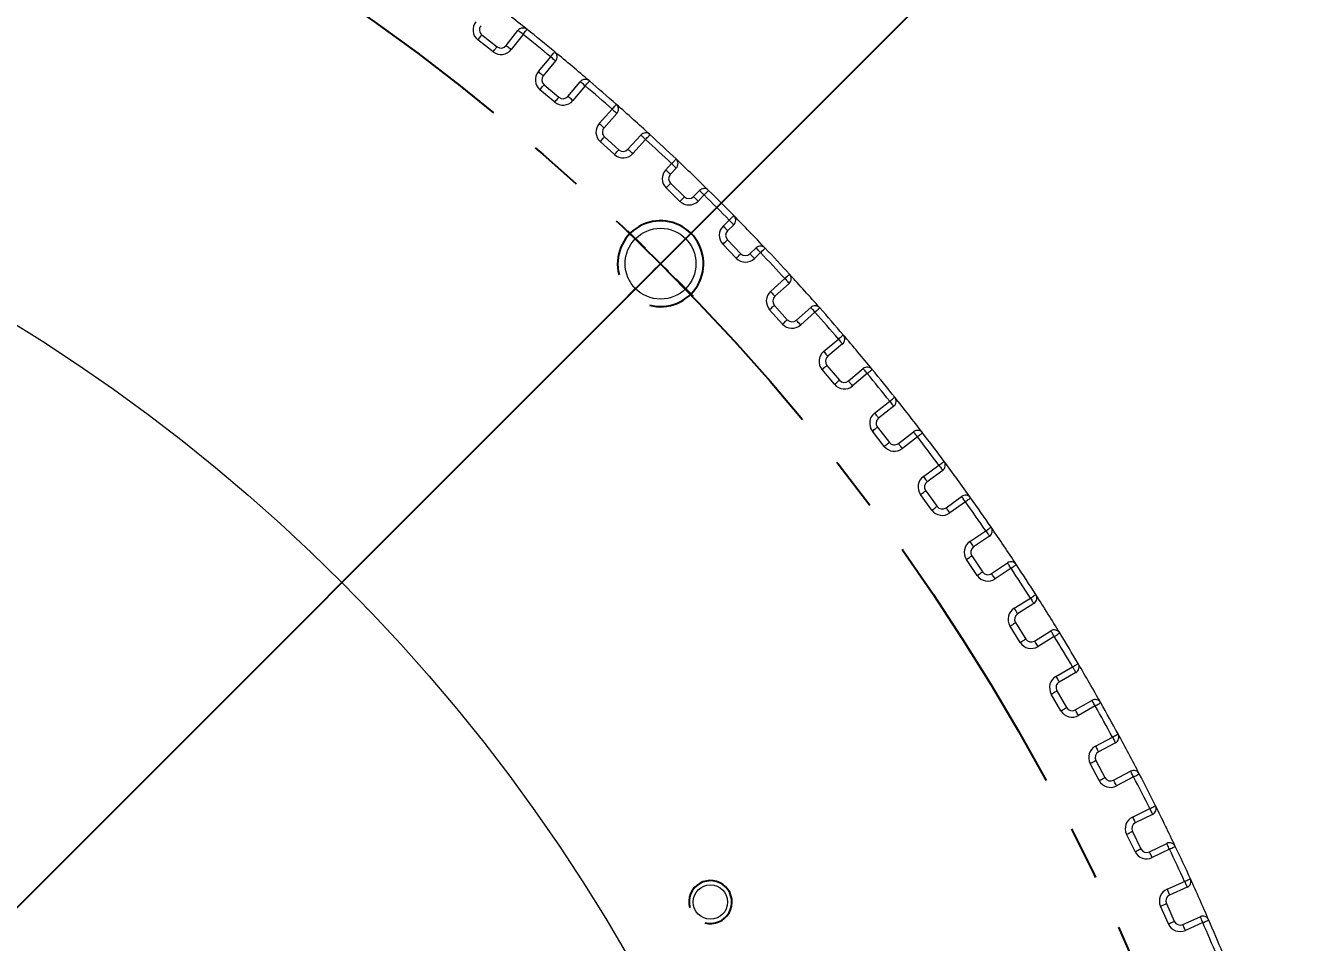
# Model space of a CAD drawing. Header units: millimetres. Extents: x 37 to 851, y 144 to 480.
# Drawn here: x 747 to 807, y 361.5 to 404.2 of the extents above; entities that cross this region are included whole.
import ezdxf

# ---------------------------------------------------------------- set-up
doc = ezdxf.new("R2010")
doc.units = ezdxf.units.MM
doc.linetypes.add('CENTERX2', pattern=[20.32, 12.7, -2.54, 2.54, -2.54])
doc.layers.add('FORMAT', color=7, linetype='Continuous')
doc.styles.add('SLDTEXTSTYLE0', font='TXT', dxfattribs={"width": 0.7, "bigfont": 'bigfont'})
doc.dimstyles.new('SLDDIMSTYLE4', dxfattribs={"dimtxt": 3.031684, "dimasz": 3.302, "dimexe": 0, "dimexo": 0.0625, "dimgap": 0.757921, "dimtad": 1, "dimdec": 1, "dimrnd": 1e-09, "dimzin": 12, "dimdsep": 46, "dimtxsty": 'SLDTEXTSTYLE0', "dimblk1": 'NONE', "dimblk2": 'OPEN30', "dimsah": 1, "dimcen": 0, "dimadec": 0, "dimazin": 3, "dimtfac": 1, "dimtdec": 1, "dimtmove": 0, "dimatfit": 3, "dimldrblk": 'NONE', "dimfxl": 1, "dimfrac": 2, "dimtolj": 1, "dimtzin": 12, "dimarcsym": 0})
doc.dimstyles.new('SLDDIMSTYLE5', dxfattribs={"dimtxt": 3.031684, "dimasz": 3.302, "dimexe": 0, "dimexo": 0.0625, "dimgap": 0.757921, "dimtad": 1, "dimdec": 4, "dimzin": 12, "dimdsep": 46, "dimtxsty": 'SLDTEXTSTYLE0', "dimblk1": 'OPEN30', "dimblk2": 'OPEN30', "dimsah": 1, "dimcen": 0.09, "dimadec": 1, "dimazin": 3, "dimtfac": 1, "dimtdec": 1, "dimtofl": 0, "dimtmove": 0, "dimatfit": 3, "dimldrblk": 'OPEN30', "dimfxl": 1, "dimfrac": 2, "dimtolj": 1, "dimtzin": 12, "dimarcsym": 0})

# ---------------------------------------------------------------- blocks, each defined once
blk = doc.blocks.new('_OPEN30')
at = {"color": 0, "linetype": 'ByBlock', "lineweight": -2}
for p, q in [((-1, 0.267949), (0, 0)), ((0, 0), (-1, -0.267949)), ((0, 0), (-1, 0))]:
    blk.add_line(p, q, dxfattribs=at)
blk = doc.blocks.new('*D12')
at = {"layer": 'FORMAT'}
for q in [(601.281, 401.808), (783.884, 254.165)]:
    blk.add_line((622.14, 384.943), q, dxfattribs=at)
at = {"layer": 'FORMAT', "xscale": 3.302, "yscale": 3.302, "rotation": 321.0429598271}
blk.add_blockref('_OPEN30', (622.14, 384.943, 0.1), dxfattribs=at)
at = {"layer": 'FORMAT', "char_height": 2.6458, "attachment_point": 1, "rotation": 321.04296, "style": 'SLDTEXTSTYLE0'}
for s, insert in [('%%c', (603.425, 404.46, 0.1)), ('208', (606.031, 402.353, 0.1))]:
    blk.add_mtext(s, dxfattribs=dict(at, insert=insert))
blk = doc.blocks.new('_NONE')
blk = doc.blocks.new('*D13')
at = {"layer": 'FORMAT'}
for p, q in [((703.012, 428.054), (703.012, 444.98)), ((776.551, 393.093), (791.702, 408.244))]:
    blk.add_line(p, q, dxfattribs=at)
blk.add_arc((703.012, 319.554), 124.426, 45, 90, dxfattribs=at)
at = {"layer": 'FORMAT', "xscale": 3.302, "yscale": 3.302}
for p, rotation in [((703.012, 443.98, 0.1), 179.2399266086), ((790.995, 407.537, 0.1), 315.7600733914)]:
    blk.add_blockref('_OPEN30', p, dxfattribs=dict(at, rotation=rotation))
at = {"layer": 'FORMAT', "insert": (747.694, 439.416, 0.1), "char_height": 2.6458, "attachment_point": 1, "rotation": 337.5, "style": 'SLDTEXTSTYLE0'}
blk.add_mtext('45°', dxfattribs=at)
blk = doc.blocks.new('SW_CENTERMARKSYMBOL_2')
at = {"layer": 'FORMAT', "color": 0}
for p, q in [((-0.707, 0.707), (-1.52, 1.52)), ((0.707, 0.707), (1.52, 1.52)), ((0, 0), (-0.354, 0.354)), ((0, 0), (-0.354, -0.354)), ((0, 0), (0.354, 0.354)), ((0, 0), (0.354, -0.354)), ((-0.707, -0.707), (-1.52, -1.52)), ((0.707, -0.707), (1.52, -1.52))]:
    blk.add_line(p, q, dxfattribs=at)

msp = doc.modelspace()

# ---------------------------------------------------------------- linework, layer by layer
at = {"color": 7, "linetype": 'Continuous', "lineweight": 15}
for p, q in [((768.75009, 402.96357), (768.04089, 403.51766)), ((768.22559, 403.75407), (768.93479, 403.19997)), ((769.35589, 403.25167), (769.90684, 403.95685)), ((770.14324, 403.77215), (769.5923, 403.06697)), ((770.85761, 402.04235), (771.43283, 402.72786)), ((771.66264, 402.53502), (771.08742, 401.8495)), ((771.621, 400.61853), (770.93156, 401.19704)), ((771.1244, 401.42686), (771.81384, 400.84835)), ((772.23649, 400.88532), (772.81171, 401.57085)), ((773.04152, 401.37801), (772.46631, 400.69249)), ((773.69509, 399.62432), (774.29388, 400.28935)), ((774.51683, 400.08861), (773.91803, 399.42359)), ((774.40832, 398.17474), (773.7395, 398.77696)), ((773.94023, 398.9999), (774.60906, 398.39769)), ((775.03275, 398.41989), (775.63154, 399.08491)), ((775.85448, 398.88418), (775.25569, 398.21915)), ((776.79378, 397.46842), (777.06808, 397.75247)), ((777.28389, 397.54408), (777.00958, 397.26002)), ((777.45599, 395.99483), (776.80859, 396.62002)), ((777.01698, 396.83582), (777.66439, 396.21063)), ((778.08859, 396.21804), (778.3629, 396.50209)), ((778.5787, 396.2937), (778.30439, 396.00964)), ((779.46801, 394.84602), (779.75207, 395.12033)), ((779.96046, 394.90453), (779.67641, 394.63022)), ((780.07839, 393.35022), (779.4532, 393.99762)), ((779.669, 394.20602), (780.29419, 393.55861)), ((780.71839, 393.55121), (781.00245, 393.82552)), ((781.21085, 393.60971), (780.92679, 393.33541)), ((781.67752, 391.79732), (782.34255, 392.39611)), ((782.54328, 392.17317), (781.87826, 391.57438)), ((782.23533, 390.28113), (781.63311, 390.94995)), ((781.85606, 391.15069), (782.45827, 390.48186)), ((782.88196, 390.45966), (783.54698, 391.05846)), ((783.74772, 390.83551), (783.08269, 390.23672)), ((784.15086, 389.00794), (784.83638, 389.58315)), ((785.02922, 389.35334), (784.3437, 388.77812)), ((784.65541, 387.47319), (784.0769, 388.16263)), ((784.30672, 388.35547), (784.88523, 387.66603)), ((785.30787, 387.62905), (785.9934, 388.20427)), ((786.18623, 387.97446), (785.50072, 387.39924)), ((786.52534, 386.13393), (787.23052, 386.68487)), ((787.41522, 386.44847), (786.71004, 385.89752)), ((786.65834, 385.47642), (787.21244, 384.76722)), ((786.97603, 384.58252), (786.42194, 385.29172)), ((787.63354, 384.71551), (788.33871, 385.26645)), ((788.52341, 385.03005), (787.81824, 384.4791)), ((788.79808, 383.1788), (789.52206, 383.7048)), ((789.69839, 383.4621), (788.97442, 382.9361)), ((788.90805, 382.51706), (789.43705, 381.78894)), ((789.19435, 381.61261), (788.66534, 382.34073)), ((789.8561, 381.72257), (790.58007, 382.24857)), ((790.7564, 382.00587), (790.03243, 381.47987)), ((790.9663, 380.14616), (791.70819, 380.64657)), ((791.87595, 380.39786), (791.13406, 379.89745)), ((791.05311, 379.48098), (791.55638, 378.73485)), ((791.30767, 378.56709), (790.80439, 379.31322)), ((791.97285, 378.65389), (792.71474, 379.15431)), ((792.8825, 378.90559), (792.14061, 378.40518)), ((793.02736, 377.0397), (793.78626, 377.51392)), ((793.94524, 377.2595), (793.18633, 376.78529)), ((793.31341, 375.44968), (792.83649, 376.21292)), ((793.0909, 376.37189), (793.56783, 375.60865)), ((793.98122, 375.51321), (794.74012, 375.98743)), ((794.8991, 375.73301), (794.1402, 375.2588)), ((794.97875, 373.8632), (795.75375, 374.31064)), ((795.90375, 374.05083), (795.12875, 373.60339)), ((795.20914, 372.26416), (794.75914, 373.04358)), ((795.01895, 373.19358), (795.46895, 372.41416)), ((795.87875, 372.30435), (796.65375, 372.75179)), ((796.80374, 372.49199), (796.02875, 372.04454)), ((796.8181, 370.62053), (797.60823, 371.04065)), ((797.74907, 370.77577), (796.95894, 370.35564)), ((796.8349, 369.94992), (797.25742, 369.15527)), ((796.99254, 369.01442), (796.57002, 369.80908)), ((797.66315, 369.03122), (798.45328, 369.45134)), ((798.59412, 369.18646), (797.80399, 368.76634)), ((798.54315, 367.31564), (799.34747, 367.70793)), ((799.47898, 367.43829), (798.67466, 367.04601)), ((798.66144, 365.70443), (798.2669, 366.51335)), ((798.53654, 366.64486), (798.93108, 365.83594)), ((799.33222, 365.69781), (800.13653, 366.0901)), ((800.26805, 365.82047), (799.46373, 365.42818)), ((800.15182, 363.95257), (800.96934, 364.31655)), ((801.09136, 364.04248), (800.27384, 363.6785)), ((800.1218, 363.28242), (800.48787, 362.46023)), ((800.2138, 362.33821), (799.84774, 363.1604)), ((800.88395, 362.30819), (801.70146, 362.67216)), ((801.82349, 362.3981), (801.00597, 362.03412))]:
    msp.add_line(p, q, dxfattribs=at)
at = {"color": 7, "linetype": 'Continuous', "lineweight": 15, "flags": 128}
for points in [[(768.04089, 403.51766), (768.07692, 403.56378), (768.11156, 403.60812), (768.1435, 403.649), (768.17149, 403.68482), (768.19446, 403.71422), (768.21153, 403.73607), (768.22203, 403.74952), (768.22559, 403.75407)], [(770.14324, 403.77215), (770.09712, 403.80818), (770.05277, 403.84283), (770.0119, 403.87477), (769.97608, 403.90275), (769.94668, 403.92572), (769.92483, 403.94279), (769.91138, 403.9533), (769.90684, 403.95685)], [(770.14324, 403.77215), (770.17972, 403.81792), (770.2148, 403.86193), (770.24713, 403.90248), (770.27546, 403.93803), (770.29873, 403.96721), (770.316, 403.98889), (770.32664, 404.00224), (770.33023, 404.00675)], [(768.75009, 402.96357), (768.78613, 403.00969), (768.82078, 403.05403), (768.85271, 403.09491), (768.88069, 403.13073), (768.90366, 403.16013), (768.92073, 403.18197), (768.93125, 403.19543), (768.93479, 403.19997)], [(769.5923, 403.06697), (769.54618, 403.103), (769.50183, 403.13766), (769.46096, 403.16959), (769.42514, 403.19758), (769.39574, 403.22055), (769.37389, 403.23761), (769.36044, 403.24813), (769.35589, 403.25167)], [(771.43283, 402.72786), (771.47001, 402.77306), (771.50576, 402.81652), (771.53872, 402.85658), (771.5676, 402.89168), (771.5913, 402.9205), (771.60891, 402.94191), (771.61976, 402.9551), (771.62342, 402.95954)], [(771.43283, 402.72786), (771.47767, 402.69024), (771.52078, 402.65407), (771.56051, 402.62073), (771.59533, 402.59151), (771.62392, 402.56752), (771.64515, 402.5497), (771.65823, 402.53874), (771.66264, 402.53502)], [(770.85761, 402.04235), (770.90245, 402.00472), (770.94555, 401.96855), (770.98529, 401.93521), (771.02011, 401.90599), (771.04869, 401.882), (771.06993, 401.86419), (771.08301, 401.85321), (771.08742, 401.8495)], [(770.93156, 401.19704), (770.96919, 401.24188), (771.00536, 401.28499), (771.0387, 401.32472), (771.06792, 401.35955), (771.09191, 401.38813), (771.10972, 401.40936), (771.1207, 401.42244), (771.1244, 401.42686)], [(773.04152, 401.37801), (772.99669, 401.41563), (772.95358, 401.45181), (772.91385, 401.48514), (772.87902, 401.51436), (772.85044, 401.53835), (772.8292, 401.55617), (772.81613, 401.56714), (772.81171, 401.57085)], [(773.04152, 401.37801), (773.07958, 401.42247), (773.11617, 401.46523), (773.1499, 401.50464), (773.17945, 401.53917), (773.20371, 401.56752), (773.22174, 401.58858), (773.23285, 401.60155), (773.23659, 401.60593)], [(771.621, 400.61853), (771.65863, 400.66337), (771.6948, 400.70648), (771.72814, 400.74621), (771.75736, 400.78104), (771.78135, 400.80962), (771.79916, 400.83085), (771.81013, 400.84394), (771.81384, 400.84835)], [(772.46631, 400.69249), (772.42147, 400.73011), (772.37836, 400.76629), (772.33863, 400.79962), (772.3038, 400.82885), (772.27522, 400.85283), (772.25399, 400.87065), (772.24091, 400.88162), (772.23649, 400.88532)], [(774.29388, 400.28935), (774.33262, 400.33322), (774.36986, 400.37541), (774.40419, 400.41429), (774.43428, 400.44837), (774.45897, 400.47634), (774.47732, 400.49712), (774.48862, 400.50992), (774.49243, 400.51424)], [(774.29388, 400.28935), (774.33737, 400.25019), (774.3792, 400.21253), (774.41774, 400.17782), (774.45152, 400.1474), (774.47925, 400.12244), (774.49985, 400.10389), (774.51254, 400.09247), (774.51683, 400.08861)], [(773.69509, 399.62432), (773.73858, 399.58516), (773.7804, 399.54751), (773.81895, 399.5128), (773.85273, 399.48238), (773.88046, 399.45741), (773.90106, 399.43887), (773.91375, 399.42744), (773.91803, 399.42359)], [(773.7395, 398.77696), (773.77866, 398.82046), (773.81632, 398.86228), (773.85102, 398.90082), (773.88144, 398.93461), (773.90641, 398.96233), (773.92495, 398.98293), (773.93638, 398.99562), (773.94023, 398.9999)], [(775.85448, 398.88418), (775.81099, 398.92334), (775.76916, 398.961), (775.73062, 398.9957), (775.69684, 399.02612), (775.66911, 399.05109), (775.64851, 399.06963), (775.63582, 399.08106), (775.63154, 399.08491)], [(775.85448, 398.88418), (775.89407, 398.92729), (775.93213, 398.96874), (775.96721, 399.00694), (775.99796, 399.04043), (776.02319, 399.06791), (776.04195, 399.08833), (776.05349, 399.10091), (776.05739, 399.10515)], [(774.40832, 398.17474), (774.44749, 398.21823), (774.48515, 398.26006), (774.51985, 398.2986), (774.55027, 398.33239), (774.57523, 398.36011), (774.59378, 398.38072), (774.60521, 398.3934), (774.60906, 398.39769)], [(775.25569, 398.21915), (775.2122, 398.25831), (775.17038, 398.29597), (775.13183, 398.33068), (775.09805, 398.3611), (775.07032, 398.38606), (775.04972, 398.40461), (775.03703, 398.41603), (775.03275, 398.41989)], [(777.06808, 397.75247), (777.10833, 397.79497), (777.14702, 397.83583), (777.18269, 397.87349), (777.21395, 397.9065), (777.2396, 397.93359), (777.25867, 397.95372), (777.2704, 397.96611), (777.27437, 397.9703)], [(777.06808, 397.75247), (777.11019, 397.71182), (777.15067, 397.67272), (777.18798, 397.6367), (777.22068, 397.60512), (777.24752, 397.5792), (777.26746, 397.55994), (777.27974, 397.54808), (777.28389, 397.54408)], [(776.79378, 397.46842), (776.83588, 397.42776), (776.87636, 397.38867), (776.91367, 397.35264), (776.94637, 397.32106), (776.97321, 397.29514), (776.99315, 397.27589), (777.00543, 397.26403), (777.00958, 397.26002)], [(776.80859, 396.62002), (776.84925, 396.66213), (776.88834, 396.70261), (776.92436, 396.73992), (776.95595, 396.77262), (776.98187, 396.79946), (777.00112, 396.8194), (777.01298, 396.83168), (777.01698, 396.83582)], [(778.5787, 396.2937), (778.5366, 396.33435), (778.49611, 396.37345), (778.4588, 396.40947), (778.4261, 396.44105), (778.39926, 396.46697), (778.37933, 396.48623), (778.36704, 396.49809), (778.3629, 396.50209)], [(778.5787, 396.2937), (778.61976, 396.3354), (778.65925, 396.3755), (778.69564, 396.41245), (778.72754, 396.44485), (778.75372, 396.47143), (778.77316, 396.49118), (778.78514, 396.50335), (778.78919, 396.50745)], [(777.45599, 395.99483), (777.49665, 396.03693), (777.53574, 396.07741), (777.57177, 396.11473), (777.60335, 396.14743), (777.62927, 396.17426), (777.64853, 396.19421), (777.66038, 396.20649), (777.66439, 396.21063)], [(778.30439, 396.00964), (778.26229, 396.05029), (778.22181, 396.08939), (778.1845, 396.12542), (778.15179, 396.157), (778.12496, 396.18291), (778.10502, 396.20217), (778.09273, 396.21403), (778.08859, 396.21804)], [(779.75207, 395.12033), (779.79377, 395.16139), (779.83387, 395.20088), (779.87082, 395.23727), (779.90322, 395.26917), (779.9298, 395.29535), (779.94955, 395.31479), (779.96172, 395.32677), (779.96582, 395.33082)], [(779.75207, 395.12033), (779.79272, 395.07823), (779.83182, 395.03774), (779.86784, 395.00043), (779.89942, 394.96773), (779.92534, 394.94089), (779.9446, 394.92096), (779.95646, 394.90867), (779.96046, 394.90453)], [(779.46801, 394.84602), (779.50866, 394.80392), (779.54776, 394.76344), (779.58379, 394.72613), (779.61537, 394.69342), (779.64128, 394.66659), (779.66054, 394.64665), (779.6724, 394.63436), (779.67641, 394.63022)], [(779.4532, 393.99762), (779.4953, 394.03828), (779.53578, 394.07737), (779.5731, 394.1134), (779.6058, 394.14498), (779.63263, 394.1709), (779.65258, 394.19016), (779.66486, 394.20201), (779.669, 394.20602)], [(780.07839, 393.35022), (780.1205, 393.39088), (780.16098, 393.42997), (780.19829, 393.46599), (780.23099, 393.49757), (780.25783, 393.5235), (780.27777, 393.54275), (780.29005, 393.55461), (780.29419, 393.55861)], [(780.92679, 393.33541), (780.88613, 393.37751), (780.84704, 393.41799), (780.81101, 393.4553), (780.77943, 393.488), (780.75351, 393.51484), (780.73426, 393.53478), (780.7224, 393.54706), (780.71839, 393.55121)], [(781.21085, 393.60971), (781.17019, 393.65182), (781.13109, 393.6923), (781.09507, 393.72961), (781.06349, 393.76231), (781.03757, 393.78915), (781.01831, 393.80909), (781.00645, 393.82137), (781.00245, 393.82552)], [(781.21085, 393.60971), (781.25334, 393.64996), (781.2942, 393.68865), (781.33187, 393.72432), (781.36487, 393.75558), (781.39196, 393.78123), (781.41209, 393.8003), (781.42448, 393.81203), (781.42867, 393.816)], [(782.34255, 392.39611), (782.38566, 392.4357), (782.42711, 392.47376), (782.46531, 392.50884), (782.4988, 392.53959), (782.52628, 392.56482), (782.5467, 392.58357), (782.55928, 392.59512), (782.56352, 392.59902)], [(782.34255, 392.39611), (782.38171, 392.35262), (782.41937, 392.31079), (782.45407, 392.27225), (782.48449, 392.23847), (782.50946, 392.21074), (782.528, 392.19014), (782.53943, 392.17745), (782.54328, 392.17317)], [(781.67752, 391.79732), (781.71668, 391.75383), (781.75434, 391.71201), (781.78905, 391.67346), (781.81947, 391.63968), (781.84443, 391.61195), (781.86298, 391.59135), (781.8744, 391.57866), (781.87826, 391.57438)], [(781.63311, 390.94995), (781.6766, 390.98912), (781.71843, 391.02678), (781.75697, 391.06148), (781.79076, 391.0919), (781.81848, 391.11686), (781.83909, 391.13541), (781.85177, 391.14683), (781.85606, 391.15069)], [(783.74772, 390.83551), (783.70856, 390.879), (783.6709, 390.92083), (783.6362, 390.95937), (783.60577, 390.99315), (783.58082, 391.02088), (783.56226, 391.04148), (783.55084, 391.05417), (783.54698, 391.05846)], [(783.74772, 390.83551), (783.79159, 390.87425), (783.83378, 390.91149), (783.87266, 390.94582), (783.90674, 390.97591), (783.93471, 391.0006), (783.95549, 391.01895), (783.96829, 391.03025), (783.97261, 391.03406)], [(782.23533, 390.28113), (782.27883, 390.32029), (782.32065, 390.35794), (782.35919, 390.39265), (782.39298, 390.42307), (782.4207, 390.44804), (782.4413, 390.46658), (782.45399, 390.47801), (782.45827, 390.48186)], [(783.08269, 390.23672), (783.04353, 390.28021), (783.00588, 390.32203), (782.97117, 390.36057), (782.94075, 390.39436), (782.91578, 390.42209), (782.89724, 390.44269), (782.88581, 390.45538), (782.88196, 390.45966)], [(784.83638, 389.58315), (784.88084, 389.62121), (784.9236, 389.6578), (784.96301, 389.69153), (784.99754, 389.72108), (785.02589, 389.74534), (785.04696, 389.76337), (785.05992, 389.77447), (785.0643, 389.77822)], [(784.83638, 389.58315), (784.874, 389.53832), (784.91018, 389.4952), (784.94351, 389.45548), (784.97273, 389.42065), (784.99672, 389.39207), (785.01454, 389.37083), (785.02551, 389.35776), (785.02922, 389.35334)], [(784.15086, 389.00794), (784.18848, 388.9631), (784.22466, 388.91999), (784.25799, 388.88026), (784.28722, 388.84543), (784.3112, 388.81685), (784.32902, 388.79562), (784.33999, 388.78253), (784.3437, 388.77812)], [(784.0769, 388.16263), (784.12174, 388.20026), (784.16485, 388.23643), (784.20459, 388.26977), (784.23941, 388.29899), (784.26799, 388.32298), (784.28922, 388.34079), (784.30231, 388.35176), (784.30672, 388.35547)], [(786.18623, 387.97446), (786.14861, 388.0193), (786.11244, 388.06241), (786.0791, 388.10214), (786.04988, 388.13696), (786.02589, 388.16554), (786.00807, 388.18678), (785.99711, 388.19985), (785.9934, 388.20427)], [(786.18623, 387.97446), (786.23143, 388.01164), (786.27489, 388.04739), (786.31495, 388.08035), (786.35005, 388.10923), (786.37887, 388.13293), (786.40028, 388.15054), (786.41347, 388.16139), (786.41791, 388.16505)], [(784.65541, 387.47319), (784.70025, 387.51082), (784.74336, 387.54699), (784.78309, 387.58033), (784.81792, 387.60955), (784.8465, 387.63354), (784.86773, 387.65135), (784.88082, 387.66232), (784.88523, 387.66603)], [(785.50072, 387.39924), (785.46309, 387.44407), (785.42692, 387.48718), (785.39358, 387.52692), (785.36436, 387.56174), (785.34037, 387.59032), (785.32256, 387.61156), (785.31159, 387.62464), (785.30787, 387.62905)], [(787.23052, 386.68487), (787.27629, 386.72135), (787.3203, 386.75643), (787.36085, 386.78876), (787.3964, 386.81709), (787.42558, 386.84035), (787.44726, 386.85763), (787.46061, 386.86827), (787.46512, 386.87186)], [(787.23052, 386.68487), (787.26655, 386.63875), (787.3012, 386.5944), (787.33314, 386.55353), (787.36112, 386.51771), (787.38409, 386.48831), (787.40116, 386.46646), (787.41167, 386.45301), (787.41522, 386.44847)], [(786.52534, 386.13393), (786.56138, 386.08781), (786.59603, 386.04346), (786.62796, 386.00259), (786.65595, 385.96677), (786.67892, 385.93737), (786.69599, 385.91552), (786.7065, 385.90207), (786.71004, 385.89752)], [(786.42194, 385.29172), (786.46806, 385.32776), (786.5124, 385.36241), (786.55328, 385.39434), (786.5891, 385.42232), (786.6185, 385.44529), (786.64034, 385.46236), (786.6538, 385.47287), (786.65834, 385.47642)], [(788.52341, 385.03005), (788.48738, 385.07617), (788.45273, 385.12051), (788.42079, 385.16139), (788.39281, 385.19721), (788.36984, 385.22661), (788.35277, 385.24846), (788.34226, 385.26191), (788.33871, 385.26645)], [(788.52341, 385.03005), (788.56988, 385.06563), (788.61456, 385.09985), (788.65574, 385.13138), (788.69184, 385.15901), (788.72146, 385.1817), (788.74347, 385.19855), (788.75702, 385.20893), (788.76161, 385.21243)], [(786.97603, 384.58252), (787.02215, 384.61855), (787.0665, 384.65319), (787.10737, 384.68512), (787.14319, 384.71312), (787.17259, 384.73609), (787.19444, 384.75316), (787.20789, 384.76366), (787.21244, 384.76722)], [(787.81824, 384.4791), (787.7822, 384.52523), (787.74755, 384.56957), (787.71562, 384.61044), (787.68764, 384.64627), (787.66466, 384.67567), (787.6476, 384.69752), (787.63708, 384.71096), (787.63354, 384.71551)], [(789.52206, 383.7048), (789.56907, 383.73966), (789.61427, 383.77318), (789.65594, 383.80408), (789.69245, 383.83115), (789.72242, 383.85338), (789.74469, 383.86989), (789.7584, 383.88006), (789.76303, 383.88349)], [(789.52206, 383.7048), (789.55646, 383.65745), (789.58954, 383.61192), (789.62003, 383.56996), (789.64674, 383.53318), (789.66867, 383.503), (789.68497, 383.48057), (789.695, 383.46676), (789.69839, 383.4621)], [(788.79808, 383.1788), (788.83248, 383.13146), (788.86556, 383.08592), (788.89604, 383.04396), (788.92277, 383.00719), (788.9447, 382.977), (788.96099, 382.95457), (788.97103, 382.94077), (788.97442, 382.9361)], [(788.66534, 382.34073), (788.71269, 382.37512), (788.75822, 382.40821), (788.80019, 382.43869), (788.83696, 382.46541), (788.86714, 382.48734), (788.88957, 382.50363), (788.90338, 382.51367), (788.90805, 382.51706)], [(790.7564, 382.00587), (790.722, 382.05321), (790.68892, 382.09875), (790.65843, 382.14071), (790.63172, 382.17748), (790.60979, 382.20767), (790.5935, 382.2301), (790.58346, 382.2439), (790.58007, 382.24857)], [(790.7564, 382.00587), (790.80409, 382.0398), (790.84994, 382.07244), (790.8922, 382.10252), (790.92923, 382.12888), (790.95962, 382.15051), (790.98221, 382.16658), (790.99612, 382.17648), (791.00082, 382.17983)], [(789.19435, 381.61261), (789.2417, 381.64701), (789.28723, 381.68009), (789.32919, 381.71057), (789.36597, 381.7373), (789.39615, 381.75923), (789.41858, 381.77552), (789.43239, 381.78555), (789.43705, 381.78894)], [(790.03243, 381.47987), (789.99803, 381.52722), (789.96495, 381.57275), (789.93446, 381.61471), (789.90774, 381.65149), (789.88581, 381.68167), (789.86952, 381.7041), (789.85949, 381.71791), (789.8561, 381.72257)], [(791.70819, 380.64657), (791.75639, 380.67977), (791.80274, 380.7117), (791.84545, 380.74112), (791.88289, 380.76691), (791.91362, 380.78807), (791.93645, 380.80379), (791.95051, 380.81348), (791.95525, 380.81675)], [(790.9663, 380.14616), (790.99903, 380.09764), (791.0305, 380.05098), (791.0595, 380.00799), (791.08492, 379.9703), (791.10579, 379.93937), (791.12129, 379.91638), (791.13084, 379.90223), (791.13406, 379.89745)], [(791.70819, 380.64657), (791.74092, 380.59805), (791.77239, 380.5514), (791.80139, 380.5084), (791.82681, 380.47071), (791.84767, 380.43978), (791.86318, 380.4168), (791.87272, 380.40264), (791.87595, 380.39786)], [(790.80439, 379.31322), (790.85292, 379.34595), (790.89957, 379.37742), (790.94257, 379.40643), (790.98026, 379.43185), (791.01119, 379.45271), (791.03418, 379.46821), (791.04832, 379.47776), (791.05311, 379.48098)], [(792.8825, 378.90559), (792.84977, 378.95412), (792.8183, 379.00077), (792.78929, 379.04377), (792.76387, 379.08146), (792.74301, 379.11239), (792.72751, 379.13537), (792.71796, 379.14953), (792.71474, 379.15431)], [(792.8825, 378.90559), (792.93133, 378.93785), (792.97829, 378.96886), (793.02157, 378.99744), (793.05951, 379.0225), (793.09064, 379.04306), (793.11377, 379.05833), (793.12802, 379.06774), (793.13283, 379.07092)], [(791.30767, 378.56709), (791.35619, 378.59982), (791.40284, 378.63129), (791.44584, 378.66029), (791.48353, 378.68571), (791.51446, 378.70657), (791.53745, 378.72208), (791.5516, 378.73162), (791.55638, 378.73485)], [(792.14061, 378.40518), (792.10788, 378.45371), (792.07641, 378.50036), (792.0474, 378.54336), (792.02198, 378.58105), (792.00112, 378.61198), (791.98562, 378.63496), (791.97607, 378.64912), (791.97285, 378.65389)], [(793.78626, 377.51392), (793.83559, 377.54541), (793.88302, 377.5757), (793.92674, 377.60361), (793.96506, 377.62808), (793.9965, 377.64815), (794.01987, 377.66307), (794.03426, 377.67226), (794.03912, 377.67536)], [(793.78626, 377.51392), (793.81728, 377.46428), (793.8471, 377.41655), (793.87459, 377.37257), (793.89868, 377.33401), (793.91845, 377.30237), (793.93314, 377.27886), (793.94219, 377.26439), (793.94524, 377.2595)], [(793.02736, 377.0397), (793.05838, 376.99006), (793.0882, 376.94234), (793.11568, 376.89835), (793.13978, 376.8598), (793.15954, 376.82816), (793.17424, 376.80465), (793.18328, 376.79017), (793.18633, 376.78529)], [(792.83649, 376.21292), (792.88612, 376.24393), (792.93384, 376.27375), (792.97783, 376.30124), (793.01638, 376.32533), (793.04802, 376.3451), (793.07154, 376.35979), (793.08601, 376.36884), (793.0909, 376.37189)], [(794.8991, 375.73301), (794.86808, 375.78265), (794.83826, 375.83037), (794.81077, 375.87436), (794.78668, 375.91291), (794.76691, 375.94455), (794.75222, 375.96806), (794.74317, 375.98254), (794.74012, 375.98743)], [(794.8991, 375.73301), (794.94903, 375.76354), (794.99704, 375.7929), (795.0413, 375.81995), (795.08008, 375.84367), (795.11192, 375.86313), (795.13556, 375.87759), (795.15013, 375.88649), (795.15505, 375.8895)], [(793.31341, 375.44968), (793.36305, 375.48069), (793.41078, 375.51051), (793.45476, 375.538), (793.49331, 375.56209), (793.52495, 375.58186), (793.54846, 375.59655), (793.56294, 375.60559), (793.56783, 375.60865)], [(794.1402, 375.2588), (794.10918, 375.30843), (794.07935, 375.35616), (794.05187, 375.40014), (794.02778, 375.4387), (794.00801, 375.47034), (793.99332, 375.49385), (793.98427, 375.50832), (793.98122, 375.51321)], [(795.75375, 374.31064), (795.80414, 374.34039), (795.85261, 374.36901), (795.89727, 374.39538), (795.93641, 374.41849), (795.96854, 374.43746), (795.99241, 374.45156), (796.00711, 374.46023), (796.01208, 374.46316)], [(795.75375, 374.31064), (795.78301, 374.25995), (795.81114, 374.21121), (795.83708, 374.16629), (795.85981, 374.12693), (795.87847, 374.09462), (795.89233, 374.07061), (795.90086, 374.05582), (795.90375, 374.05083)], [(794.97875, 373.8632), (795.00802, 373.81251), (795.03616, 373.76377), (795.06209, 373.71886), (795.08482, 373.67948), (795.10347, 373.64718), (795.11734, 373.62317), (795.12587, 373.60838), (795.12875, 373.60339)], [(794.75914, 373.04358), (794.80982, 373.07284), (794.85857, 373.10098), (794.90348, 373.12692), (794.94285, 373.14965), (794.97516, 373.1683), (794.99917, 373.18216), (795.01395, 373.1907), (795.01895, 373.19358)], [(795.20914, 372.26416), (795.25982, 372.29342), (795.30857, 372.32156), (795.35348, 372.3475), (795.39285, 372.37022), (795.42516, 372.38888), (795.44917, 372.40274), (795.46396, 372.41128), (795.46895, 372.41416)], [(796.02875, 372.04454), (795.99949, 372.09523), (795.97135, 372.14397), (795.94542, 372.18888), (795.92269, 372.22826), (795.90403, 372.26057), (795.89017, 372.28458), (795.88163, 372.29936), (795.87875, 372.30435)], [(796.80374, 372.49199), (796.77448, 372.54267), (796.74634, 372.59141), (796.72041, 372.63633), (796.69768, 372.6757), (796.67903, 372.70801), (796.66516, 372.73202), (796.65663, 372.7468), (796.65375, 372.75179)], [(796.80374, 372.49199), (796.85471, 372.52075), (796.90372, 372.54842), (796.94889, 372.57391), (796.98848, 372.59626), (797.02097, 372.61459), (797.04512, 372.62822), (797.05998, 372.63661), (797.065, 372.63944)], [(797.60823, 371.04065), (797.65964, 371.06863), (797.70907, 371.09553), (797.75462, 371.12033), (797.79456, 371.14206), (797.82732, 371.1599), (797.85167, 371.17315), (797.86667, 371.18131), (797.87173, 371.18407)], [(796.8181, 370.62053), (796.84558, 370.56885), (796.872, 370.51916), (796.89634, 370.47337), (796.91769, 370.43323), (796.93521, 370.40029), (796.94822, 370.37581), (796.95623, 370.36074), (796.95894, 370.35564)], [(797.60823, 371.04065), (797.63571, 370.98897), (797.66213, 370.93928), (797.68648, 370.89349), (797.70782, 370.85335), (797.72534, 370.82041), (797.73836, 370.79593), (797.74637, 370.78086), (797.74907, 370.77577)], [(796.57002, 369.80908), (796.62169, 369.83655), (796.67138, 369.86297), (796.71717, 369.88733), (796.75732, 369.90867), (796.79026, 369.92618), (796.81474, 369.9392), (796.82981, 369.94721), (796.8349, 369.94992)], [(798.59412, 369.18646), (798.56665, 369.23814), (798.54023, 369.28783), (798.51588, 369.33362), (798.49453, 369.37376), (798.47701, 369.4067), (798.464, 369.43118), (798.45599, 369.44626), (798.45328, 369.45134)], [(798.59412, 369.18646), (798.64606, 369.21343), (798.69601, 369.23937), (798.74204, 369.26327), (798.78238, 369.28422), (798.81549, 369.30141), (798.8401, 369.31419), (798.85525, 369.32205), (798.86037, 369.32471)], [(796.99254, 369.01442), (797.04422, 369.0419), (797.0939, 369.06832), (797.1397, 369.09267), (797.17984, 369.11402), (797.21278, 369.13153), (797.23726, 369.14454), (797.25233, 369.15256), (797.25742, 369.15527)], [(797.80399, 368.76634), (797.77651, 368.81801), (797.75009, 368.86771), (797.72574, 368.9135), (797.7044, 368.95364), (797.68688, 368.98658), (797.67387, 369.01106), (797.66585, 369.02613), (797.66315, 369.03122)], [(799.34747, 367.70793), (799.39982, 367.7341), (799.45016, 367.75926), (799.49655, 367.78245), (799.53722, 367.80278), (799.57059, 367.81946), (799.59538, 367.83186), (799.61066, 367.83949), (799.61581, 367.84207)], [(799.34747, 367.70793), (799.37313, 367.65533), (799.39779, 367.60475), (799.42053, 367.55813), (799.44046, 367.51727), (799.45682, 367.48374), (799.46897, 367.45882), (799.47646, 367.44348), (799.47898, 367.43829)], [(798.54315, 367.31564), (798.56881, 367.26304), (798.59348, 367.21246), (798.61622, 367.16584), (798.63615, 367.12498), (798.65251, 367.09145), (798.66466, 367.06653), (798.67214, 367.05118), (798.67466, 367.04601)], [(798.2669, 366.51335), (798.31951, 366.539), (798.37009, 366.56367), (798.4167, 366.58641), (798.45756, 366.60634), (798.4911, 366.62269), (798.51602, 366.63485), (798.53136, 366.64233), (798.53654, 366.64486)], [(798.66144, 365.70443), (798.71404, 365.73008), (798.76462, 365.75476), (798.81124, 365.77749), (798.8521, 365.79742), (798.88563, 365.81378), (798.91055, 365.82593), (798.92589, 365.83341), (798.93108, 365.83594)], [(799.46373, 365.42818), (799.43808, 365.48078), (799.41341, 365.53136), (799.39067, 365.57798), (799.37074, 365.61884), (799.35439, 365.65237), (799.34224, 365.67729), (799.33475, 365.69263), (799.33222, 365.69781)], [(800.26805, 365.82047), (800.24239, 365.87307), (800.21772, 365.92365), (800.19498, 365.97027), (800.17505, 366.01113), (800.1587, 366.04466), (800.14655, 366.06958), (800.13907, 366.08492), (800.13653, 366.0901)], [(800.26805, 365.82047), (800.3209, 365.84561), (800.37172, 365.86978), (800.41855, 365.89206), (800.45961, 365.9116), (800.4933, 365.92762), (800.51833, 365.93953), (800.53375, 365.94687), (800.53896, 365.94934)], [(800.15182, 363.95257), (800.17563, 363.8991), (800.19852, 363.84769), (800.21962, 363.80031), (800.2381, 363.75878), (800.25328, 363.72469), (800.26456, 363.69937), (800.2715, 363.68377), (800.27384, 363.6785)], [(800.96934, 364.31655), (801.02257, 364.34087), (801.07376, 364.36426), (801.12093, 364.38582), (801.16228, 364.40472), (801.19622, 364.42022), (801.22143, 364.43174), (801.23696, 364.43884), (801.2422, 364.44123)], [(800.96934, 364.31655), (800.99314, 364.26308), (801.01603, 364.21167), (801.03713, 364.16429), (801.05562, 364.12276), (801.07079, 364.08867), (801.08207, 364.06334), (801.08902, 364.04775), (801.09136, 364.04248)], [(799.84774, 363.1604), (799.90121, 363.1842), (799.95262, 363.20709), (800, 363.22819), (800.04153, 363.24668), (800.07561, 363.26186), (800.10094, 363.27313), (800.11654, 363.28007), (800.1218, 363.28242)], [(801.82349, 362.3981), (801.79968, 362.45157), (801.77679, 362.50298), (801.75569, 362.55036), (801.7372, 362.5919), (801.72203, 362.62598), (801.71075, 362.6513), (801.70381, 362.6669), (801.70146, 362.67216)], [(800.2138, 362.33821), (800.26727, 362.36201), (800.31868, 362.3849), (800.36606, 362.406), (800.40759, 362.42449), (800.44167, 362.43966), (800.46701, 362.45094), (800.4826, 362.45788), (800.48787, 362.46023)], [(801.00597, 362.03412), (800.98217, 362.08759), (800.95927, 362.139), (800.93818, 362.18638), (800.91969, 362.22791), (800.90451, 362.262), (800.89324, 362.28732), (800.88629, 362.30292), (800.88395, 362.30819)], [(801.82349, 362.3981), (801.87718, 362.42139), (801.92882, 362.44377), (801.9764, 362.46441), (802.01811, 362.48249), (802.05234, 362.49733), (802.07778, 362.50836), (802.09344, 362.51515), (802.09873, 362.51745)]]:
    msp.add_lwpolyline(points, dxfattribs=at)
at = {"color": 7, "linetype": 'Continuous', "lineweight": 15}
for centre, radius in [((703.01224, 319.55387), 83), ((776.55135, 393.09298), 1.65), ((778.87607, 363.35387), 0.8)]:
    msp.add_circle(centre, radius, dxfattribs=at)
for centre, radius, start, end in [((703.01224, 319.55387), 108, 51.4413972, 52.5586028), ((768.41028, 403.99047), 0.6, 142, 232), ((768.41028, 403.99047), 0.3, 142, 232), ((770.14324, 403.77215), 0.3, 51.4413972, 142), ((703.01224, 319.55387), 107.7, 50.5586028, 51.4413972), ((703.01224, 319.55387), 108, 50.5586028, 51.4413972), ((769.11949, 403.43637), 0.6, 232, 322), ((769.11949, 403.43637), 0.3, 232, 322), ((771.43283, 402.72786), 0.3, 320, 50.5586028), ((703.01224, 319.55387), 108, 49.4413972, 50.5586028), ((771.31724, 401.65667), 0.6, 140, 230), ((771.31724, 401.65667), 0.3, 140, 230), ((773.04152, 401.37801), 0.3, 49.4413972, 140), ((703.01224, 319.55387), 107.7, 48.5586028, 49.4413972), ((703.01224, 319.55387), 108, 48.5586028, 49.4413972), ((772.00668, 401.07816), 0.6, 230, 320), ((772.00668, 401.07816), 0.3, 230, 320), ((774.29388, 400.28935), 0.3, 318, 48.5586028), ((703.01224, 319.55387), 108, 47.4413972, 48.5586028), ((774.14097, 399.22285), 0.6, 138, 228), ((774.14097, 399.22285), 0.3, 138, 228), ((775.85448, 398.88418), 0.3, 47.4413972, 138), ((703.01224, 319.55387), 107.7, 46.5586028, 47.4413972), ((703.01224, 319.55387), 108, 46.5586028, 47.4413972), ((774.8098, 398.62063), 0.6, 228, 318), ((774.8098, 398.62063), 0.3, 228, 318), ((777.06809, 397.75248), 0.3, 316, 46.5586028), ((703.01224, 319.55387), 108, 45.4413972, 46.5586028), ((777.22538, 397.05163), 0.6, 136, 226), ((777.22538, 397.05163), 0.3, 136, 226), ((778.5787, 396.29369), 0.3, 45.4413972, 136), ((703.01224, 319.55387), 107.7, 44.5586028, 45.4413972), ((703.01224, 319.55387), 108, 44.5586028, 45.4413972), ((777.87279, 396.42643), 0.6, 226, 316), ((777.87279, 396.42643), 0.3, 226, 316), ((779.75206, 395.12033), 0.3, 314, 44.5586028), ((703.01224, 319.55387), 108, 43.4413972, 44.5586028), ((779.88481, 394.41442), 0.6, 134, 224), ((779.88481, 394.41442), 0.3, 134, 224), ((781.21085, 393.60971), 0.3, 43.4413972, 134), ((780.51, 393.76701), 0.6, 224, 314), ((780.51, 393.76701), 0.3, 224, 314), ((703.01224, 319.55387), 107.7, 42.5586028, 43.4413972), ((703.01224, 319.55387), 108, 42.5586028, 43.4413972), ((782.34255, 392.39611), 0.3, 312, 42.5586028), ((703.01224, 319.55387), 108, 41.4413972, 42.5586028), ((782.079, 391.35143), 0.6, 132, 222), ((782.079, 391.35143), 0.3, 132, 222), ((783.74772, 390.83551), 0.3, 41.4413972, 132), ((703.01224, 319.55387), 108, 40.5586028, 41.4413972), ((782.68122, 390.6826), 0.6, 222, 312), ((782.68122, 390.6826), 0.3, 222, 312), ((703.01224, 319.55387), 107.7, 40.5586028, 41.4413972), ((784.83638, 389.58315), 0.3, 310, 40.5586028), ((703.01224, 319.55387), 108, 39.4413972, 40.5586028), ((784.53653, 388.54831), 0.6, 130, 220), ((784.53653, 388.54831), 0.3, 130, 220), ((786.18623, 387.97446), 0.3, 39.4413972, 130), ((703.01224, 319.55387), 107.7, 38.5586028, 39.4413972), ((703.01224, 319.55387), 108, 38.5586028, 39.4413972), ((785.11504, 387.85887), 0.6, 220, 310), ((785.11504, 387.85887), 0.3, 220, 310), ((787.23052, 386.68487), 0.3, 308, 38.5586028), ((703.01224, 319.55387), 108, 37.4413972, 38.5586028), ((786.89474, 385.66112), 0.6, 128, 218), ((786.89474, 385.66112), 0.3, 128, 218), ((788.52341, 385.03005), 0.3, 37.4413972, 128), ((703.01224, 319.55387), 107.7, 36.5586028, 37.4413972), ((703.01224, 319.55387), 108, 36.5586028, 37.4413972), ((787.44884, 384.95191), 0.6, 218, 308), ((787.44884, 384.95191), 0.3, 218, 308), ((789.52206, 383.7048), 0.3, 306, 36.5586028), ((703.01224, 319.55387), 108, 35.4413972, 36.5586028), ((789.15075, 382.69339), 0.6, 126, 216), ((789.15075, 382.69339), 0.3, 126, 216), ((790.7564, 382.00587), 0.3, 35.4413972, 126), ((703.01224, 319.55387), 107.7, 34.5586028, 35.4413972), ((703.01224, 319.55387), 108, 34.5586028, 35.4413972), ((789.67976, 381.96528), 0.6, 216, 306), ((789.67976, 381.96528), 0.3, 216, 306), ((791.70819, 380.64657), 0.3, 304, 34.5586028), ((703.01224, 319.55387), 108, 33.4413972, 34.5586028), ((791.30182, 379.64874), 0.6, 124, 214), ((791.30182, 379.64874), 0.3, 124, 214), ((792.8825, 378.90559), 0.3, 33.4413972, 124), ((703.01224, 319.55387), 107.7, 32.5586028, 33.4413972), ((703.01224, 319.55387), 108, 32.5586028, 33.4413972), ((791.80509, 378.90261), 0.6, 214, 304), ((791.80509, 378.90261), 0.3, 214, 304), ((793.78627, 377.51391), 0.3, 302, 32.5586028), ((703.01224, 319.55387), 108, 31.4413972, 32.5586028), ((793.34531, 376.53087), 0.6, 122, 212), ((793.34531, 376.53087), 0.3, 122, 212), ((794.8991, 375.73301), 0.3, 31.4413972, 122), ((703.01224, 319.55387), 108, 30.5586028, 31.4413972), ((793.82224, 375.76763), 0.6, 212, 302), ((793.82224, 375.76763), 0.3, 212, 302), ((703.01224, 319.55387), 107.7, 30.5586028, 31.4413972), ((795.75374, 374.31064), 0.3, 300, 30.5586028), ((703.01224, 319.55387), 108, 29.4413972, 30.5586028), ((795.27875, 373.34358), 0.6, 120, 210), ((795.27875, 373.34358), 0.3, 120, 210), ((795.72875, 372.56416), 0.6, 210, 300), ((795.72875, 372.56416), 0.3, 210, 300), ((796.80374, 372.49198), 0.3, 29.4413972, 120), ((703.01224, 319.55387), 107.7, 28.5586028, 29.4413972), ((703.01224, 319.55387), 108, 28.5586028, 29.4413972), ((797.60823, 371.04065), 0.3, 298, 28.5586028), ((703.01224, 319.55387), 108, 27.4413972, 28.5586028), ((797.09978, 370.09076), 0.6, 118, 208), ((797.09978, 370.09076), 0.3, 118, 208), ((798.59412, 369.18646), 0.3, 27.4413972, 118), ((703.01224, 319.55387), 108, 26.5586028, 27.4413972), ((797.52231, 369.29611), 0.6, 208, 298), ((797.52231, 369.29611), 0.3, 208, 298), ((703.01224, 319.55387), 107.7, 26.5586028, 27.4413972), ((799.34747, 367.70793), 0.3, 296, 26.5586028), ((703.01224, 319.55387), 108, 25.4413972, 26.5586028), ((798.80618, 366.77637), 0.6, 116, 206), ((798.80618, 366.77637), 0.3, 116, 206), ((799.20071, 365.96745), 0.6, 206, 296), ((799.20071, 365.96745), 0.3, 206, 296), ((800.26805, 365.82047), 0.3, 25.4413972, 116), ((703.01224, 319.55387), 107.7, 24.5586028, 25.4413972), ((703.01224, 319.55387), 108, 24.5586028, 25.4413972), ((800.39586, 363.40444), 0.6, 114, 204), ((800.96934, 364.31655), 0.3, 294, 24.5586028), ((703.01224, 319.55387), 108, 23.4413972, 24.5586028), ((800.39586, 363.40444), 0.3, 114, 204), ((801.82348, 362.3981), 0.3, 23.4413972, 114), ((800.76193, 362.58225), 0.6, 204, 294), ((800.76193, 362.58225), 0.3, 204, 294), ((703.01224, 319.55387), 107.7, 22.5586028, 23.4413972), ((703.01224, 319.55387), 108, 22.5586028, 23.4413972)]:
    msp.add_arc(centre, radius, start, end, dxfattribs=at)
at = {"layer": 'FORMAT'}
msp.add_line((703.01224, 319.55387), (776.55135, 393.09298), dxfattribs=at)
at = {"layer": 'FORMAT', "linetype": 'CENTERX2'}
msp.add_circle((703.01224, 319.55387), 104, dxfattribs=at)
at = {"layer": 'FORMAT'}
for centre, radius in [((776.55135, 393.09298), 2), ((778.87607, 363.35387), 1)]:
    msp.add_arc(centre, radius, 255, 195, dxfattribs=at)

# ---------------------------------------------------------------- block references
msp.add_blockref('SW_CENTERMARKSYMBOL_2', (776.55135, 393.09298), dxfattribs=at)

# ---------------------------------------------------------------- dimensions: what is measured, and where the dimension line sits
dim = msp.add_angular_dim_2l(base=(750.62813, 434.5088), line1=((703.01224, 319.55387), (776.55135, 393.09298)), line2=((703.01224, 428.05387), (703.01224, 211.05387)), dimstyle='SLDDIMSTYLE5', dxfattribs=at)
dim.commit()
dim.dimension.update_dxf_attribs({"geometry": '*D13', "text_midpoint": (750.62813, 434.5088), "dimtype": 162})
dim = msp.add_diameter_dim_2p(p1=(783.88447, 254.16517), p2=(622.14001, 384.94257), dimstyle='SLDDIMSTYLE4', dxfattribs=at)
dim.commit()
dim.dimension.update_dxf_attribs({"geometry": '*D12', "text_midpoint": (605.45345, 398.4344), "dimtype": 163})

doc.saveas('drawing.dxf')
